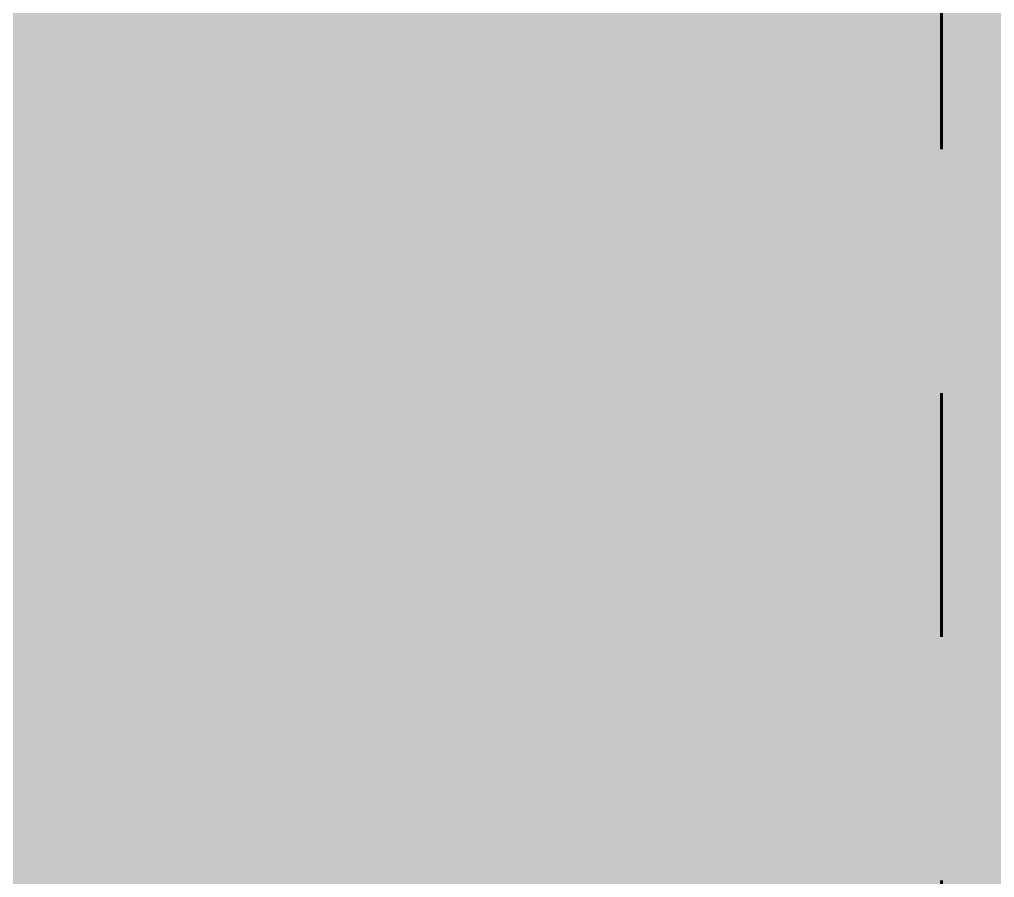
# Model space of a CAD drawing. Header units: inches. Extents: x -4169 to -1846, y 9706 to 12377.
# Drawn here: x -3832.5402 to -3832.1402, y 10545.1907 to 10545.5427 of the extents above; entities that cross this region are included whole.
import ezdxf

# ---------------------------------------------------------------- set-up
doc = ezdxf.new("R2010")
doc.units = ezdxf.units.IN
doc.header["$MEASUREMENT"] = 0
doc.linetypes.add('Dash 1_16_', pattern=[0.125, 0.0625, -0.0625])
for name, color, linetype, lineweight in [('0-1', 7, 'Continuous', 5), ('0-2', 50, 'Continuous', 18), ('C-PROP-LINE-2', 91, 'Dash 1_16_', 60), ('P-SANR-FIXT-1', 9, 'Continuous', 9)]:
    doc.layers.add(name, color=color, linetype=linetype, lineweight=lineweight)

# ---------------------------------------------------------------- blocks, each defined once
blk = doc.blocks.new('Stacked Washer and Dryer - 26_x25_ - Private-1352637-ENLARGED RCP - 3RD FLOOR PLAN')
at = {"layer": 'P-SANR-FIXT-1'}
blk.add_hatch(color=256, dxfattribs=at).paths.add_polyline_path([(8.25573, -12.5), (26, -12.5), (26, 12.5), (0, 12.5), (0, -12.5)], flags=0)
blk = doc.blocks.new('CTR - 1st Phase - Unit Layouts_rvt-1-ENLARGED RCP - 3RD FLOOR PLAN')
at = {"layer": '0-2', "rotation": 269.9999999999946}
blk.add_blockref('Stacked Washer and Dryer - 26_x25_ - Private-1352637-ENLARGED RCP - 3RD FLOOR PLAN', (-3836.03624, 10545.8769), dxfattribs=at)
blk = doc.blocks.new('Family - ___-1870574-ENLARGED RCP - 3RD FLOOR PLAN')
at = {"layer": 'C-PROP-LINE-2'}
blk.add_line((-3832.16202, 10010.0894), (-3832.16202, 12088.5894), dxfattribs=at)

msp = doc.modelspace()

# ---------------------------------------------------------------- block references
at = {"layer": '0-1'}
msp.add_blockref('CTR - 1st Phase - Unit Layouts_rvt-1-ENLARGED RCP - 3RD FLOOR PLAN', (0, 0), dxfattribs=at)
at = {"layer": 'C-PROP-LINE-2'}
msp.add_blockref('Family - ___-1870574-ENLARGED RCP - 3RD FLOOR PLAN', (0, 0), dxfattribs=at)

doc.saveas('drawing.dxf')
